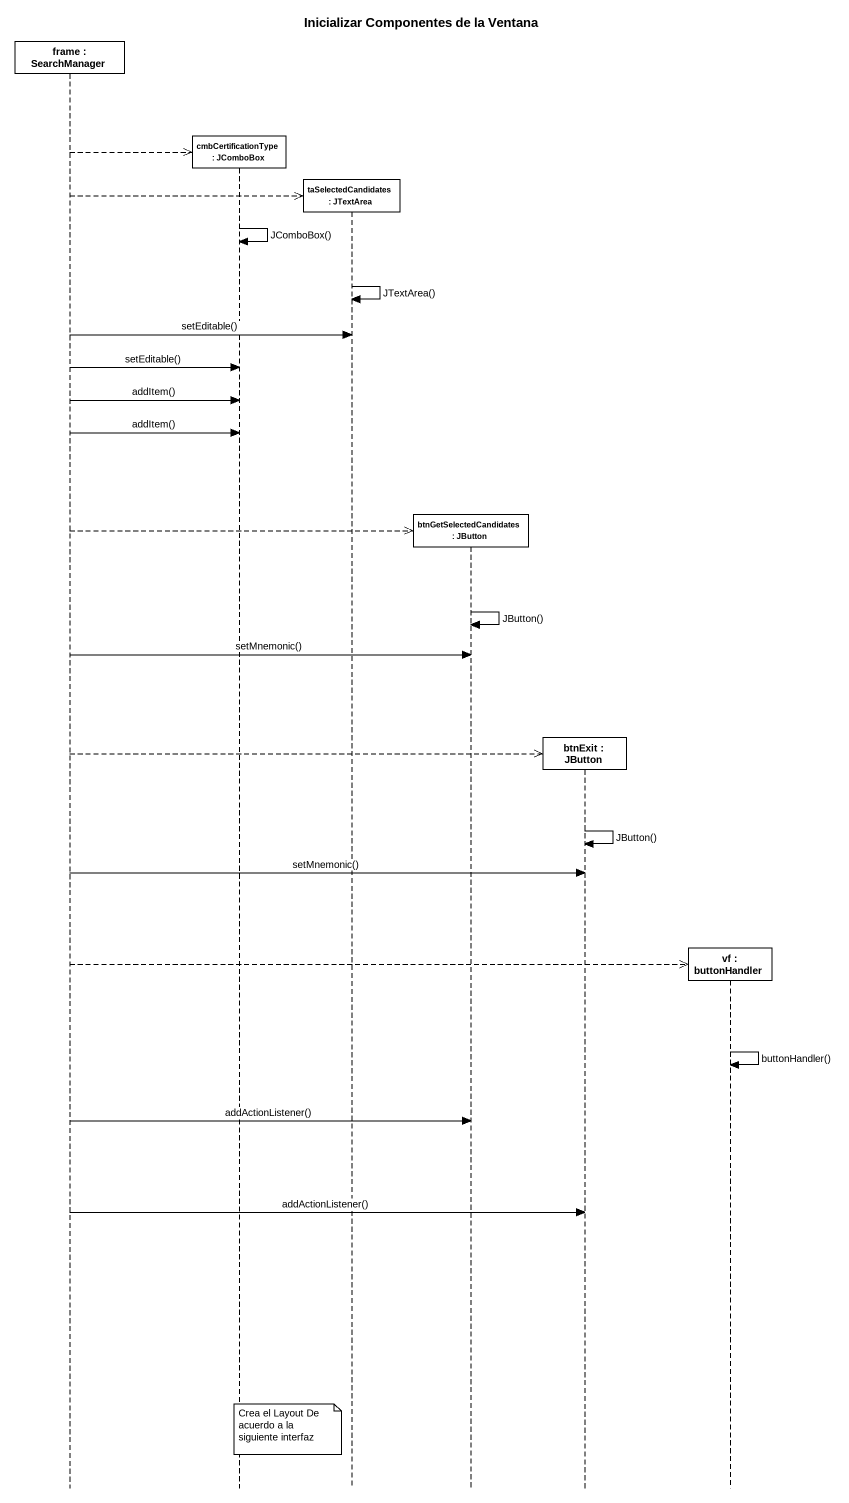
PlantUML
@startuml
title Inicializar Componentes de la Ventana
hide footbox
participant "frame : SearchManager" as frame_
participant "cmbCertificationType : JComboBox" as cmbCertificationType
participant "taSelectedCandidates : JTextArea" as taSelectedCandidates
participant "btnGetSelectedCandidates : JButton" as btnGetSelectedCandidates
participant "btnExit : JButton" as btnExit
participant "vf : buttonHandler" as vf

frame_ -->> cmbCertificationType **
frame_ -->> taSelectedCandidates **
cmbCertificationType -> cmbCertificationType : JComboBox()
taSelectedCandidates -> taSelectedCandidates : JTextArea()
frame_ -> taSelectedCandidates : setEditable()
frame_ -> cmbCertificationType : setEditable()
frame_ -> cmbCertificationType : addItem()
frame_ -> cmbCertificationType : addItem()
frame_ -->> btnGetSelectedCandidates **
btnGetSelectedCandidates -> btnGetSelectedCandidates : JButton()
frame_ -> btnGetSelectedCandidates : setMnemonic()
frame_ -->> btnExit **
btnExit -> btnExit : JButton()
frame_ -> btnExit : setMnemonic()
frame_ -->> vf **
vf -> vf : buttonHandler()
frame_ -> btnGetSelectedCandidates : addActionListener()
frame_ -> btnExit : addActionListener()
note over cmbCertificationType : Crea el Layout De acuerdo a la siguiente interfaz
@enduml
